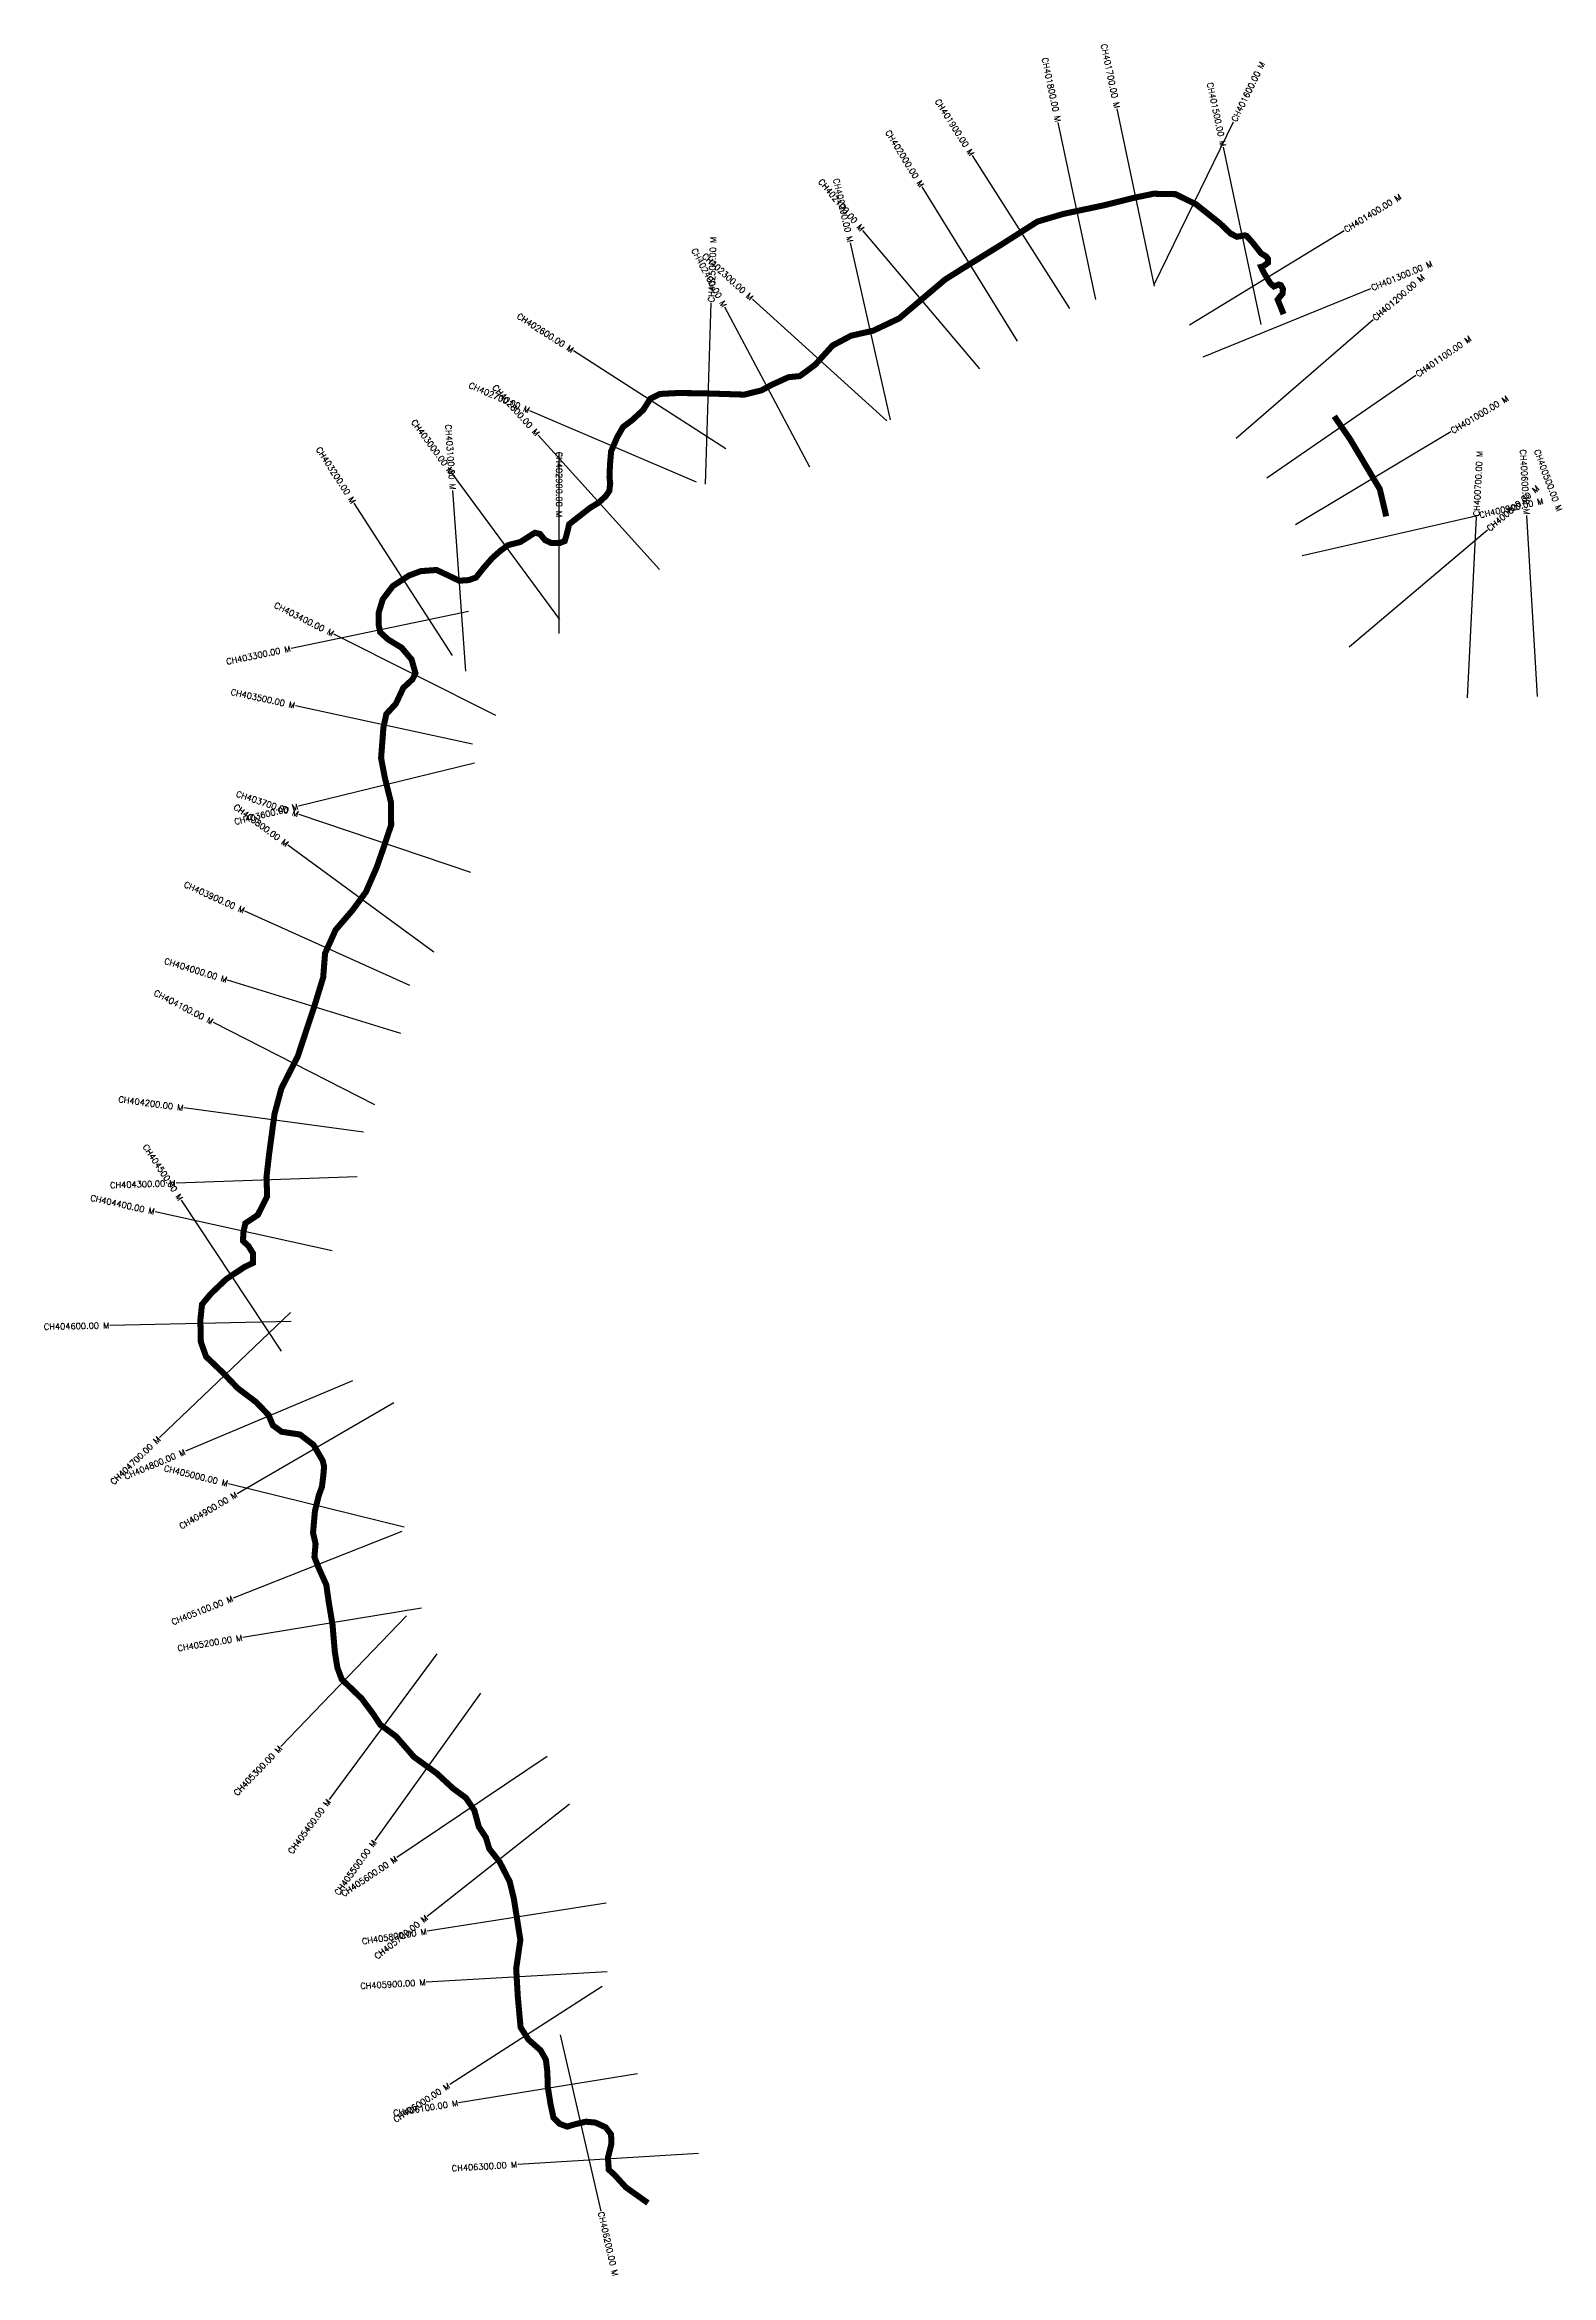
# Model space of a CAD drawing. Header units: metres. Extents: x 302061 to 307079, y 1940496 to 1944673.
# Drawn here: x 302061 to 304556, y 1940526 to 1944218 of the extents above; entities that cross this region are included whole.
import ezdxf
from ezdxf.enums import TextEntityAlignment as Align

# ---------------------------------------------------------------- set-up
doc = ezdxf.new("R2010")
doc.units = ezdxf.units.M
for name, color, linetype in [('CS', 134, 'Continuous'), ('CSMark', 6, 'Continuous'), ('UNPROTECTED', 10, 'Continuous')]:
    doc.layers.add(name, color=color, linetype=linetype)
doc.styles.get("Standard").update_dxf_attribs({"font": 'simplex.shx'})

msp = doc.modelspace()

# ---------------------------------------------------------------- linework, layer by layer
at = {"layer": 'CS'}
for p, q in [((303898.4, 1943818.7), (303837, 1944112.4)), ((303801.3, 1943796.3), (303739.3, 1944089.8)), ((303897.8, 1943821.3), (304029.5, 1944090.8)), ((303758.1, 1943781.7), (303597.2, 1944034.9)), ((304075, 1943755.2), (304012.9, 1944048.7)), ((303671.7, 1943727.7), (303514, 1943982.8)), ((303609.3, 1943681.8), (303415.5, 1943910.8)), ((303956.7, 1943754.5), (304212.8, 1943910.8)), ((303461.6, 1943597.6), (303395.3, 1943890.2)), ((303455.1, 1943595.8), (303232.8, 1943797.2)), ((303979.3, 1943701.6), (304257, 1943815)), ((303154.8, 1943491.1), (303164.5, 1943790.9)), ((303327.9, 1943519), (303187, 1943783.8)), ((304033.9, 1943567.2), (304260.8, 1943763.5)), ((303188.8, 1943549.5), (302936.3, 1943711.4)), ((304084.5, 1943501.1), (304331.6, 1943671.2)), ((303140, 1943494), (302864.3, 1943612.2)), ((304131.9, 1943424.3), (304389.6, 1943577.9)), ((303079.1, 1943349.5), (302878.1, 1943572.2)), ((302912.7, 1943243.7), (302912.7, 1943543.7)), ((302913.6, 1943266.6), (302735.8, 1943508.2)), ((302757.9, 1943181.4), (302736.7, 1943480.6)), ((302736, 1943207.5), (302573, 1943459.4)), ((304143.1, 1943373), (304435.7, 1943439.3)), ((304416.7, 1943137), (304431.7, 1943436.7)), ((304532.9, 1943139.6), (304515.2, 1943439.1)), ((304220.9, 1943221.6), (304450, 1943415.2)), ((302762.3, 1943280.1), (302468.6, 1943219.1)), ((302807.7, 1943108), (302539.5, 1943242.6)), ((302769.1, 1943060.3), (302476, 1943124.1)), ((302772.6, 1943029.1), (302481.2, 1942957.7)), ((302766.3, 1942848.1), (302482, 1942943.9)), ((302705.4, 1942715.9), (302463.6, 1942893.5)), ((302665.6, 1942661), (302392, 1942784.2)), ((302650.4, 1942581.7), (302363.6, 1942669.9)), ((302607.2, 1942463.4), (302340.1, 1942599.9)), ((302588.6, 1942418.3), (302291.3, 1942458.3)), ((302578.1, 1942344.1), (302278.3, 1942334)), ((302536.6, 1942221.9), (302243.6, 1942286.3)), ((302452.6, 1942055.4), (302287.1, 1942305.6)), ((302468.6, 1942104.5), (302168.7, 1942098.3)), ((302467.9, 1942119.8), (302250.8, 1941912.7)), ((302570.3, 1942006.6), (302293.9, 1941889.9)), ((302638.8, 1941970.3), (302379.4, 1941819.7)), ((302656.1, 1941764.2), (302364.9, 1941836.1)), ((302651.9, 1941757.3), (302372.9, 1941646.8)), ((302684.8, 1941630.4), (302388.8, 1941581.5)), ((302659.8, 1941617.3), (302452, 1941401)), ((302709.9, 1941554.6), (302531.8, 1941313.2)), ((302782.2, 1941489.5), (302607.5, 1941245.7)), ((302892.9, 1941384.8), (302644, 1941217.3)), ((302929.8, 1941305.7), (302694.3, 1941119.9)), ((302990.6, 1941142.1), (302694.3, 1941095.4)), ((302992, 1941028.4), (302692.5, 1941011)), ((302983.8, 1941003.7), (302731.4, 1940841.5)), ((302914.1, 1940924.1), (302981.5, 1940631.7)), ((303042.2, 1940859.3), (302746, 1940811.4)), ((303143.4, 1940727.6), (302844, 1940709.3))]:
    msp.add_line(p, q, dxfattribs=at)
at = {"layer": 'UNPROTECTED', "const_width": 10, "flags": 128}
for points in [[(304112.4, 1943772.3), (304102.6, 1943796.4), (304106.5, 1943801.4), (304110.6, 1943806), (304111.3, 1943813.9), (304107.9, 1943820.3), (304104.6, 1943821.4), (304096.1, 1943818.2), (304090.2, 1943823.6), (304079.6, 1943841), (304075.2, 1943850.6), (304078.3, 1943851.4), (304086.4, 1943857.3), (304086.7, 1943863.5), (304083.9, 1943867.4), (304075, 1943873), (304061.9, 1943889.8), (304051.1, 1943901.9), (304047.9, 1943902.8), (304043, 1943901.7), (304034.9, 1943900.4), (304024.4, 1943905.9), (304007.3, 1943922.4), (303967.2, 1943954.3), (303933.3, 1943970.9), (303896.7, 1943971.6), (303864.2, 1943964.8), (303814.4, 1943952.4), (303748.3, 1943938.4), (303704.7, 1943925.5), (303640.6, 1943884.7), (303580.1, 1943847.4), (303551.8, 1943829.6), (303475.8, 1943765.3), (303432.7, 1943744.9), (303396.1, 1943736.6), (303365.5, 1943720.4), (303336.4, 1943688.3), (303311.2, 1943669.8), (303292.3, 1943667.9), (303265.1, 1943655.5), (303247.3, 1943646), (303219.2, 1943639.1), (303149.4, 1943641.3), (303108.2, 1943641.7), (303079.5, 1943640.2), (303063.7, 1943632.3), (303051.6, 1943613.4), (303033.5, 1943596.8), (303018.4, 1943585.5), (303008.9, 1943568.9), (302998.7, 1943545.1), (302996.8, 1943522.1), (302996, 1943501.9), (302997.2, 1943492.4), (302995.7, 1943479.5), (302989.6, 1943470.8), (302977.8, 1943460.1), (302964.1, 1943451.8), (302942.1, 1943434.7), (302929.2, 1943424.4), (302925, 1943406.9), (302921.9, 1943396.7), (302914.4, 1943393.7), (302899.1, 1943393.7), (302889.3, 1943398.2), (302880.9, 1943408.5), (302872.5, 1943410.4), (302862.7, 1943404.3), (302848.6, 1943395.2), (302828.1, 1943389.9), (302815.2, 1943380.4), (302801.9, 1943368.6), (302789.3, 1943354.2), (302774.9, 1943336.3), (302763.1, 1943332.1), (302747.1, 1943331), (302727.4, 1943340.5), (302709.5, 1943348.8), (302683.5, 1943346.9), (302664.2, 1943339.7), (302637.2, 1943322.2), (302620.5, 1943300.2), (302614, 1943278.8), (302614, 1943256.8), (302616.3, 1943245.7), (302629.6, 1943233.6), (302651.6, 1943220.3), (302668.3, 1943200.6), (302674.8, 1943177.7), (302669.8, 1943167.8), (302654.6, 1943153.7), (302642.1, 1943127.1), (302626.5, 1943110.4), (302621.6, 1943087.6), (302617.8, 1943037.4), (302623.8, 1943005.9), (302634.1, 1942964.1), (302634.5, 1942926.7), (302621.2, 1942887.2), (302610.5, 1942856.5), (302592.6, 1942815.7), (302570.6, 1942785.7), (302542.5, 1942753), (302525, 1942714.2), (302521.9, 1942674.3), (302506.7, 1942624.9), (302479.7, 1942543.5), (302452.7, 1942490.7), (302441.3, 1942448.3), (302432.2, 1942380.7), (302428, 1942343.9), (302429.1, 1942311.8), (302413.6, 1942281.1), (302393, 1942267.4), (302389.6, 1942251.8), (302389.2, 1942238.1), (302398, 1942229.8), (302405.6, 1942217.6), (302405.6, 1942201.7), (302391.5, 1942194.9), (302361.1, 1942174.7), (302336, 1942150.8), (302321.2, 1942133), (302318.5, 1942107.3), (302319.3, 1942070.9), (302328, 1942046.6), (302357.3, 1942018.5), (302380.1, 1941994.5), (302410.9, 1941971.2), (302431.4, 1941949.9), (302438.6, 1941932.8), (302453.1, 1941922.2), (302483.5, 1941917.6), (302505.9, 1941900.5), (302521.1, 1941874.3), (302523.4, 1941864.7), (302522.2, 1941851), (302519.9, 1941831.3), (302514.6, 1941816.8), (302508.2, 1941790.6), (302505.1, 1941754.9), (302509.3, 1941736.7), (302507.4, 1941714.7), (302514.6, 1941696.4), (302527.1, 1941668.7), (302530.6, 1941643.5), (302537.4, 1941602.1), (302541.2, 1941557.7), (302545.4, 1941531.7), (302552.6, 1941512.4), (302562.5, 1941502.9), (302585.5, 1941480.7), (302604.7, 1941455), (302616.4, 1941437.2), (302642.7, 1941417.8), (302672.4, 1941383.7), (302710, 1941356.7), (302737, 1941331.7), (302758.3, 1941316.1), (302772.3, 1941295.2), (302779.6, 1941268.3), (302791.3, 1941250.8), (302797, 1941231.8), (302814.1, 1941210.1), (302830.8, 1941177.5), (302837.7, 1941149), (302848.4, 1941081.1), (302841.5, 1941033.4), (302844.2, 1940987.1), (302848.8, 1940936.3), (302861.9, 1940915.9), (302882, 1940898.1), (302890.7, 1940882.7), (302893.1, 1940862.9), (302893.9, 1940837), (302898.5, 1940808.5), (302903.3, 1940786.6), (302913.2, 1940776.7), (302926, 1940771.9), (302938.3, 1940775.7), (302957.1, 1940780.1), (302972.8, 1940778.6), (302989.9, 1940770.7), (302998.6, 1940759.1), (302999.3, 1940744), (302993.5, 1940720.6), (302994.8, 1940700.8), (303004.2, 1940692.2), (303023.2, 1940671.4), (303059.7, 1940645.5)], [(304282.3, 1943437.5), (304280, 1943447.7), (304271.7, 1943482.7), (304222.7, 1943564.9), (304196.3, 1943603.3)]]:
    msp.add_lwpolyline(points, dxfattribs=at)

# ---------------------------------------------------------------- texts
at = {"layer": 'CSMark'}
for s, rotation, p in [('CH401700.00 M', 281.8016, (303836.8, 1944113.4)), ('CH401800.00 M', 281.9308, (303739.1, 1944090.8)), ('CH401500.00 M', 281.9587, (304012.7, 1944049.7)), ('CH401900.00 M', 302.4208, (303596.7, 1944035.7)), ('CH402000.00 M', 301.7252, (303513.5, 1943983.7)), ('CH402100.00 M', 310.2414, (303414.9, 1943911.5)), ('CH402200.00 M', 282.7663, (303395.1, 1943891.2)), ('CH402400.00 M', 298.0108, (303186.5, 1943784.7)), ('CH402300.00 M', 317.8165, (303232, 1943797.9)), ('CH402600.00 M', 327.3318, (302935.4, 1943712)), ('CH402700.00 M', 336.7893, (302863.4, 1943612.6)), ('CH402800.00 M', 312.0507, (302877.5, 1943573)), ('CH403000.00 M', 306.355, (302735.2, 1943509)), ('CH403100.00 M', 274.0515, (302736.6, 1943481.6)), ('CH403200.00 M', 302.9125, (302572.5, 1943460.2)), ('CH400600.00 M', 273.3735, (304515.1, 1943440.1)), ('CH400500.00 M', 290.4962, (304569.6, 1943446.4)), ('CH403400.00 M', 333.3586, (302538.6, 1943243)), ('CH403300.00 M', 11.7343, (302467.6, 1943218.9)), ('CH403500.00 M', 347.7345, (302475, 1943124.3)), ('CH403800.00 M', 323.6974, (302462.8, 1942894.1)), ('CH403600.00 M', 13.7714, (302480.2, 1942957.5)), ('CH403700.00 M', 341.3803, (302481, 1942944.2)), ('CH403900.00 M', 335.7671, (302391.1, 1942784.6)), ('CH404000.00 M', 342.8941, (302362.7, 1942670.2)), ('CH404100.00 M', 332.9225, (302339.2, 1942600.4)), ('CH404200.00 M', 352.3279, (302290.3, 1942458.4)), ('CH404500.00 M', 303.5007, (302286.5, 1942306.4)), ('CH404300.00 M', 1.9373, (302277.3, 1942333.9)), ('CH404400.00 M', 347.6029, (302242.6, 1942286.5)), ('CH404600.00 M', 1.1863, (302167.7, 1942098.3)), ('CH404700.00 M', 43.6439, (302250.1, 1941912)), ('CH404800.00 M', 22.8985, (302293, 1941889.5)), ('CH405000.00 M', 346.1419, (302363.9, 1941836.3)), ('CH404900.00 M', 30.1452, (302378.5, 1941819.2)), ('CH405100.00 M', 21.6007, (302372, 1941646.5)), ('CH405200.00 M', 9.3841, (302387.8, 1941581.3)), ('CH405300.00 M', 46.1421, (302451.3, 1941400.3)), ('CH405400.00 M', 53.5681, (302531.2, 1941312.4)), ('CH405500.00 M', 54.3726, (302606.9, 1941244.8)), ('CH405600.00 M', 33.9404, (302643.1, 1941216.7)), ('CH405700.00 M', 38.2752, (302693.5, 1941119.3)), ('CH405800.00 M', 8.9504, (302693.3, 1941095.2)), ('CH405900.00 M', 3.3296, (302691.6, 1941010.9)), ('CH406000.00 M', 32.7232, (302730.6, 1940840.9)), ('CH406100.00 M', 9.1805, (302745.1, 1940811.3)), ('CH406300.00 M', 3.4824, (302843, 1940709.3))]:
    msp.add_text(s, height=10, rotation=rotation, dxfattribs=at).set_placement(p, align=Align.MIDDLE_RIGHT)
for s, rotation, p in [('CH401600.00 M', 63.9555, (304029.9, 1944091.7)), ('CH401400.00 M', 31.3931, (304213.6, 1943911.3)), ('CH402500.00 M', 88.1449, (303164.5, 1943791.9)), ('CH401300.00 M', 22.2267, (304257.9, 1943815.4)), ('CH401200.00 M', 40.8668, (304261.5, 1943764.2)), ('CH401100.00 M', 34.542, (304332.5, 1943671.7)), ('CH401000.00 M', 30.798, (304390.4, 1943578.4)), ('CH402900.00 M', 270, (302912.7, 1943544.7)), ('CH400700.00 M', 87.1444, (304431.7, 1943437.7)), ('CH400900.00 M', 12.7611, (304436.7, 1943439.5)), ('CH400800.00 M', 40.1965, (304450.8, 1943415.8)), ('CH406200.00 M', 282.9862, (302981.7, 1940630.8))]:
    msp.add_text(s, height=10, rotation=rotation, dxfattribs=at).set_placement(p, align=Align.MIDDLE_LEFT)

doc.saveas('drawing.dxf')
